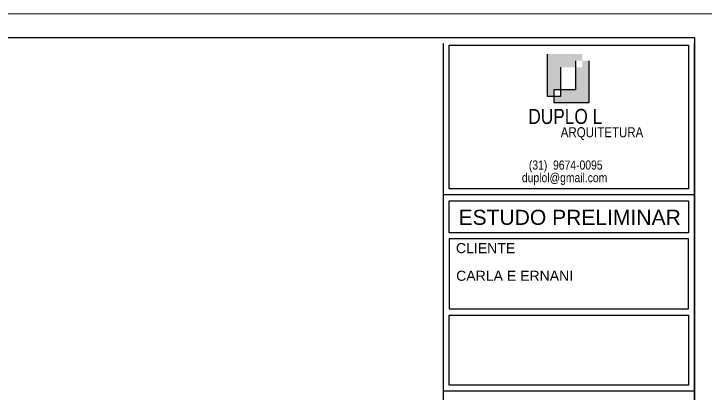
# Model space of a CAD drawing. Extents: x 126968 to 132038, y -1805 to 3860.
# Drawn here: x 130920.9 to 131289, y 1142.8 to 1344.8 of the extents above; entities that cross this region are included whole.
import ezdxf
from ezdxf.enums import TextEntityAlignment as Align

# ---------------------------------------------------------------- set-up
doc = ezdxf.new("R2010")
doc.units = 0
doc.header["$MEASUREMENT"] = 0
for name, color, linetype in [('ARQ-CARIMBO', 1, 'CONTINUOUS'), ('PENA01', 1, 'CONTINUOUS'), ('PENA02', 2, 'CONTINUOUS'), ('PENA03', 3, 'CONTINUOUS'), ('Pena05', 5, 'CONTINUOUS')]:
    doc.layers.add(name, color=color, linetype=linetype)
doc.layers.add('PENA 03', color=3, linetype='CONTINUOUS', lineweight=15)
doc.layers.add('PENA 05', color=5, linetype='CONTINUOUS', lineweight=25)
doc.styles.add('Arial', font='arial.ttf', dxfattribs={"height": 0.3125})
doc.styles.add('R80E25', font='arial.ttf')
doc.styles.add('SR80', font='arial.ttf', dxfattribs={"height": 5})

msp = doc.modelspace()

# ---------------------------------------------------------------- hatches: boundary and pattern name
at = {"layer": 'PENA01'}
h = msp.add_hatch(color=256, dxfattribs=at)
h.paths.add_polyline_path([(131226.664, 1319.915), (131223.184, 1319.915), (131223.184, 1316.435), (131219.703, 1316.435), (131219.703, 1304.467), (131211.546, 1304.467), (131211.546, 1300.987), (131208.066, 1300.987), (131208.066, 1297.507), (131226.664, 1297.507)])
h.paths.add_polyline_path([(131211.546, 1316.435), (131219.703, 1316.435), (131219.703, 1319.915), (131223.184, 1319.915), (131223.184, 1323.395), (131204.585, 1323.395), (131204.585, 1300.987), (131208.066, 1300.987), (131208.066, 1304.467), (131211.546, 1304.467)])

# ---------------------------------------------------------------- linework, layer by layer
at = {"layer": 'ARQ-CARIMBO', "color": 5}
msp.add_line((131282.743, 1144.422), (131149.149, 1144.422), dxfattribs=at)
at = {"layer": 'PENA 03'}
msp.add_lwpolyline([(130552.743, 819.797), (131295.243, 819.797), (131295.243, 1344.797), (130552.743, 1344.797)], close=True, dxfattribs=at)
at = {"layer": 'PENA 05'}
for p, q in [((130595.243, 1332.297), (131255.037, 1332.297)), ((131149.149, 1329.079), (131149.149, 832.297)), ((131282.743, 832.297), (131282.743, 1329.079))]:
    msp.add_line(p, q, dxfattribs=at)
msp.add_lwpolyline([(130595.243, 1332.297), (131282.743, 1332.297), (131282.743, 832.297), (130595.243, 832.297)], close=True, dxfattribs=at)
at = {"layer": 'PENA01'}
for p, q in [((131204.585, 1300.987), (131204.585, 1323.395)), ((131219.703, 1304.467), (131219.703, 1319.915)), ((131226.664, 1319.915), (131226.664, 1297.507)), ((131211.546, 1316.435), (131211.546, 1300.987)), ((131219.703, 1304.467), (131208.066, 1304.467)), ((131208.066, 1304.467), (131208.066, 1297.507)), ((131211.546, 1300.987), (131204.585, 1300.987)), ((131226.664, 1297.507), (131208.066, 1297.507))]:
    msp.add_line(p, q, dxfattribs=at)
for points in [[(131152.355, 1328.197), (131279.537, 1328.197), (131279.537, 1251.946), (131152.355, 1251.946)], [(131152.355, 1245.533), (131279.537, 1245.533), (131279.537, 1228.544), (131152.355, 1228.544)], [(131279.537, 1225.305), (131152.388, 1225.305), (131152.388, 1188.086), (131279.537, 1188.086)], [(131279.537, 1147.628), (131152.388, 1147.628), (131152.388, 1184.847), (131279.537, 1184.847)]]:
    msp.add_lwpolyline(points, close=True, dxfattribs=at)
at = {"layer": 'Pena05', "color": 5}
msp.add_line((131282.743, 1248.74), (131149.149, 1248.74), dxfattribs=at)

# ---------------------------------------------------------------- texts
at = {"layer": 'PENA01'}
for s, insert, char_height, width, attachment_point, style in [('{\\fArial Narrow|b0|i0|c0|p34;ARQUITETURA}', (131233.612, 1284.59), 5.34375, 95.84335, 2, 'R80E25'), ('{\\fArial Narrow|b0|i0|c0|p34;(31)  9674-0095}', (131194.72, 1266.912), 4.80938, 153.4725, 1, 'SR80'), ('{\\fArial Narrow|b0|i0|c0|p34;duplol@gmail.com}', (131191.036, 1260.202), 4.80938, 153.4725, 1, 'SR80')]:
    msp.add_mtext(s, dxfattribs=dict(at, insert=insert, char_height=char_height, width=width, attachment_point=attachment_point, style=style))
at = {"layer": 'PENA02', "color": 2, "style": 'Arial'}
msp.add_text('CLIENTE', height=5.3438, dxfattribs=at).set_placement((131155.936, 1217.685))
at = {"layer": 'PENA03', "color": 3, "style": 'Arial'}
msp.add_text('ESTUDO PRELIMINAR', height=8.01562, dxfattribs=at).set_placement((131216.418, 1232.73), align=Align.CENTER)
msp.add_text('CARLA E ERNANI', height=5.34375, dxfattribs=at).set_placement((131156.055, 1203.017))
at = {"layer": 'PENA03', "insert": (131214.085, 1294.328), "char_height": 8.01562, "width": 136.30888, "attachment_point": 2, "style": 'R80E25'}
msp.add_mtext('{\\fArial Narrow|b0|i0|c0|p34;DUPLO L}', dxfattribs=at)

doc.saveas('drawing.dxf')
